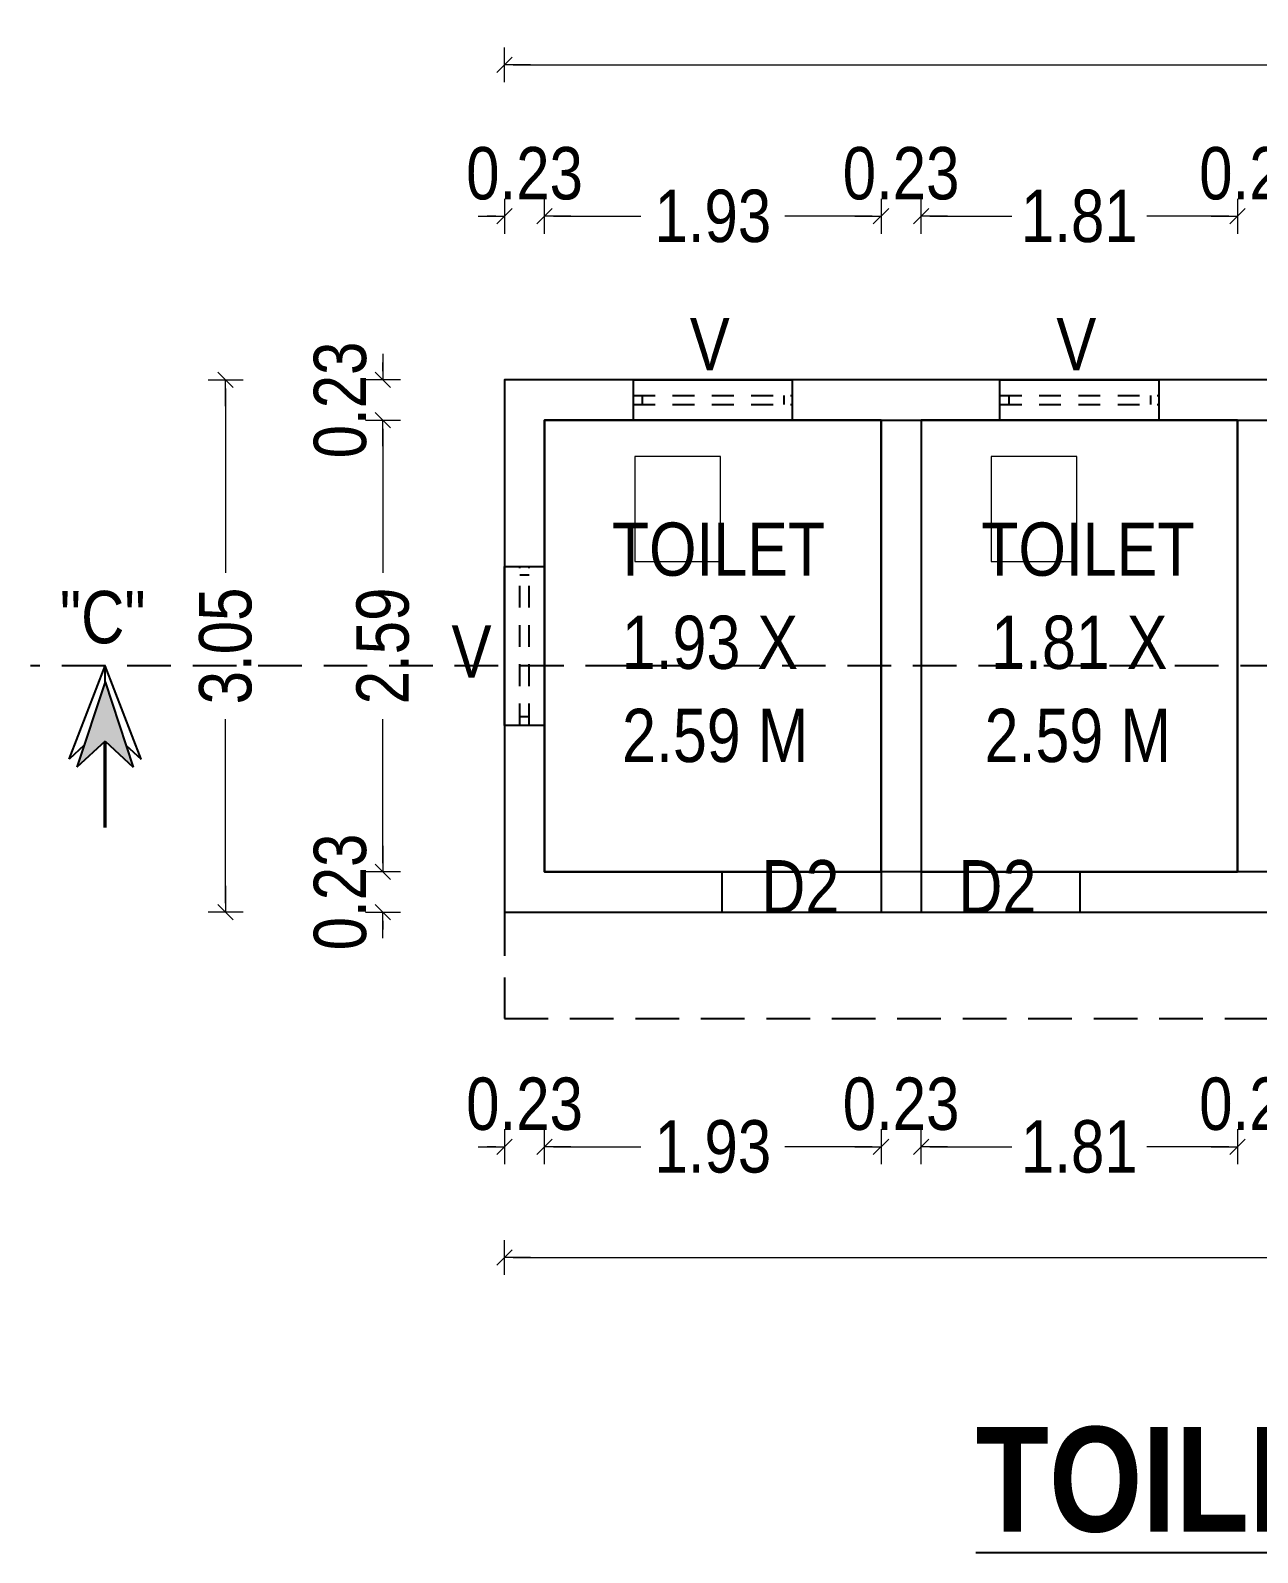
# Model space of a CAD drawing. Header units: metres. Extents: x 113452 to 113666, y -26183 to -26004.
# Drawn here: x 113586.15 to 113593.18, y -26040.42 to -26031.7 of the extents above; entities that cross this region are included whole.
import ezdxf
from ezdxf.enums import TextEntityAlignment as Align

# ---------------------------------------------------------------- set-up
doc = ezdxf.new("R2010")
doc.units = ezdxf.units.M
doc.header["$MEASUREMENT"] = 0
doc.header["$PDMODE"] = 35
doc.linetypes.add('DASHED2', pattern=[0.375, 0.25, -0.125])
for name, color, linetype, lineweight in [('03-DVW', 6, 'Continuous', 0), ('BLK_2_FLR_0_WASH', 243, 'Continuous', 5), ('Dimension', 3, 'Continuous', 13)]:
    doc.layers.add(name, color=color, linetype=linetype, lineweight=lineweight)
doc.layers.add('BLK_2_FLR_0_BLT_UP_AREA', color=26, linetype='Continuous', plot=False)
for name, color, linetype in [('BLK_2_FLR_0_CARPET_AREA', 25, 'Continuous'), ('BLK_2_FLR_0_WC_BATH', 223, 'Continuous'), ('Grid Line', 8, 'Continuous'), ('Window', 34, 'Continuous')]:
    doc.layers.add(name, color=color, linetype=linetype)
doc.styles.add('Arial', font='swissc.ttf')
doc.styles.add('IT', font='times.ttf', dxfattribs={"height": 12})
doc.styles.get("Standard").update_dxf_attribs({"font": 'swisscb.ttf'})
doc.dimstyles.new('FLOOR DIM BUILDING DIM', dxfattribs={"dimtxt": 0.3, "dimasz": 0.05, "dimexe": 0.075, "dimexo": 0.3, "dimgap": 0.09, "dimtad": 0, "dimzin": 3, "dimdsep": 46, "dimtxsty": 'Arial', "dimblk": 'JM1', "dimcen": -0.09, "dimse1": 1, "dimse2": 1, "dimclrd": 5, "dimclre": 250, "dimclrt": 3, "dimazin": 0, "dimtfac": 0.65, "dimtix": 1, "dimtofl": 0, "dimtmove": 0, "dimatfit": 2, "dimfxl": 0, "dimfrac": 1, "dimtolj": 1, "dimlwd": 18, "dimlwe": -1, "dimarcsym": 0})

# ---------------------------------------------------------------- blocks, each defined once
blk = doc.blocks.new('0900')
at = {"layer": 'Window', "color": 1, "linetype": 'ByBlock'}
for p, q in [((114426.1372, -26049.7808), (114426.1372, -26048.8708)), ((114426.1372, -26048.8708), (114426.3672, -26048.8708)), ((114426.3672, -26048.8708), (114426.3672, -26049.7808)), ((114426.2261, -26048.9182), (114426.2783, -26048.9182)), ((114426.2261, -26049.73), (114426.2783, -26049.73)), ((114426.3672, -26049.7808), (114426.1372, -26049.7808))]:
    blk.add_line(p, q, dxfattribs=at)
at = {"layer": 'Window', "linetype": 'DASHED2', "ltscale": 0.5}
for p, q in [((114426.2261, -26049.7808), (114426.2261, -26048.8708)), ((114426.2783, -26049.7808), (114426.2783, -26048.8708))]:
    blk.add_line(p, q, dxfattribs=at)
blk = doc.blocks.new('SECTION CUT POINTER')
h = blk.add_hatch(color=256)
h.dxf.hatch_style = 1
h.paths.add_polyline_path([(0, 0.55), (-0.261, -0.24), (0, 0), (0.261, -0.24)])
at = {"linetype": 'Continuous', "ltscale": 250}
for p, q in [((-0.334, -0.167), (0, 0.7)), ((0.334, -0.167), (0, 0.7)), ((0, 0.55), (-0.261, -0.24)), ((0, 0.55), (0.261, -0.24)), ((0, 0), (-0.261, -0.24)), ((0, 0), (0.261, -0.24)), ((-0.193, -0.037), (-0.334, -0.167)), ((-0.146, -0.134), (-0.13, -0.119)), ((0.193, -0.037), (0.334, -0.167))]:
    blk.add_line(p, q, dxfattribs=at)
blk.add_line((0, 0.55), (0, 0.7))
at = {"const_width": 0.03}
blk.add_lwpolyline([(0, 0), (0, -0.8)], dxfattribs=at)
blk = doc.blocks.new('JM1')
at = {"color": 2}
for p, q in [((0, 2), (0, -2)), ((-3, 0), (0, 0)), ((-0.88, -0.88), (0.88, 0.88))]:
    blk.add_line(p, q, dxfattribs=at)
blk = doc.blocks.new('*D170')
at = {"layer": 'Defpoints', "color": 0, "ltscale": 0.3}
for p in [(113588.1675, -26036.5175), (113589.0935, -26036.5175), (113588.8635, -26036.7475)]:
    blk.add_point(p, dxfattribs=at)
at = {"layer": 'Dimension', "color": 5, "lineweight": 18, "ltscale": 0.3}
for p, q in [((113588.1675, -26036.4675), (113588.1675, -26036.4175)), ((113588.1675, -26036.7975), (113588.1675, -26036.8475))]:
    blk.add_line(p, q, dxfattribs=at)
at = {"layer": 'Dimension', "color": 5, "lineweight": 18, "ltscale": 0.3, "xscale": 0.05, "yscale": 0.05, "zscale": 0.05}
for p, rotation in [((113588.1675, -26036.5175), 270), ((113588.1675, -26036.7475), 90)]:
    blk.add_blockref('JM1', p, dxfattribs=dict(at, rotation=rotation))
at = {"layer": 'Dimension', "color": 3, "ltscale": 0.3, "insert": (113587.9233, -26036.6325), "char_height": 0.3, "attachment_point": 5, "rotation": 90, "style": 'Arial'}
blk.add_mtext('\\A1;0.23', dxfattribs=at)
blk = doc.blocks.new('*D171')
at = {"layer": 'Defpoints', "color": 0, "ltscale": 0.3}
for p in [(113588.1675, -26033.9295), (113589.0935, -26033.9295), (113589.0935, -26036.5175)]:
    blk.add_point(p, dxfattribs=at)
at = {"layer": 'Dimension', "color": 5, "lineweight": 18, "ltscale": 0.3}
for p, q in [((113588.1675, -26033.9795), (113588.1675, -26034.8045)), ((113588.1675, -26036.4675), (113588.1675, -26035.6426))]:
    blk.add_line(p, q, dxfattribs=at)
at = {"layer": 'Dimension', "color": 5, "lineweight": 18, "ltscale": 0.3, "xscale": 0.05, "yscale": 0.05, "zscale": 0.05}
for p, rotation in [((113588.1675, -26033.9295), 90), ((113588.1675, -26036.5175), 270)]:
    blk.add_blockref('JM1', p, dxfattribs=dict(at, rotation=rotation))
at = {"layer": 'Dimension', "color": 3, "ltscale": 0.3, "insert": (113588.1675, -26035.2235), "char_height": 0.3, "attachment_point": 5, "rotation": 90, "style": 'Arial'}
blk.add_mtext('\\A1;2.59', dxfattribs=at)
blk = doc.blocks.new('*D172')
at = {"layer": 'Defpoints', "color": 0, "ltscale": 0.3}
for p in [(113588.1675, -26033.6995), (113588.8635, -26033.6995), (113589.0935, -26033.9295)]:
    blk.add_point(p, dxfattribs=at)
at = {"layer": 'Dimension', "color": 5, "lineweight": 18, "ltscale": 0.3}
for p, q in [((113588.1675, -26033.6495), (113588.1675, -26033.5995)), ((113588.1675, -26033.9795), (113588.1675, -26034.0295))]:
    blk.add_line(p, q, dxfattribs=at)
at = {"layer": 'Dimension', "color": 5, "lineweight": 18, "ltscale": 0.3, "xscale": 0.05, "yscale": 0.05, "zscale": 0.05}
for p, rotation in [((113588.1675, -26033.6995), 270), ((113588.1675, -26033.9295), 90)]:
    blk.add_blockref('JM1', p, dxfattribs=dict(at, rotation=rotation))
at = {"layer": 'Dimension', "color": 3, "ltscale": 0.3, "insert": (113587.9233, -26033.8145), "char_height": 0.3, "attachment_point": 5, "rotation": 90, "style": 'Arial'}
blk.add_mtext('\\A1;0.23', dxfattribs=at)
blk = doc.blocks.new('*D173')
at = {"layer": 'Defpoints', "color": 0, "ltscale": 0.3}
for p in [(113588.8635, -26033.6995), (113587.2664, -26036.7475), (113588.8635, -26036.7475)]:
    blk.add_point(p, dxfattribs=at)
at = {"layer": 'Dimension', "color": 5, "lineweight": 18, "ltscale": 0.3}
for p, q in [((113587.2664, -26033.7495), (113587.2664, -26034.8042)), ((113587.2664, -26036.6975), (113587.2664, -26035.6429))]:
    blk.add_line(p, q, dxfattribs=at)
at = {"layer": 'Dimension', "color": 5, "lineweight": 18, "ltscale": 0.3, "xscale": 0.05, "yscale": 0.05, "zscale": 0.05}
for p, rotation in [((113587.2664, -26033.6995), 90), ((113587.2664, -26036.7475), 270)]:
    blk.add_blockref('JM1', p, dxfattribs=dict(at, rotation=rotation))
at = {"layer": 'Dimension', "color": 3, "ltscale": 0.3, "insert": (113587.2664, -26035.2235), "char_height": 0.3, "attachment_point": 5, "rotation": 90, "style": 'Arial'}
blk.add_mtext('\\A1;3.05', dxfattribs=at)
blk = doc.blocks.new('*D94')
at = {"layer": 'Defpoints', "color": 0, "ltscale": 0.3}
for p in [(113589.0935, -26032.7621), (113588.8635, -26033.6995), (113589.0935, -26033.9295)]:
    blk.add_point(p, dxfattribs=at)
at = {"layer": 'Dimension', "color": 5, "lineweight": 18, "ltscale": 0.3}
for p, q in [((113588.8135, -26032.7621), (113588.7635, -26032.7621)), ((113589.1435, -26032.7621), (113589.1935, -26032.7621))]:
    blk.add_line(p, q, dxfattribs=at)
at = {"layer": 'Dimension', "color": 5, "lineweight": 18, "ltscale": 0.3, "xscale": 0.05, "yscale": 0.05, "zscale": 0.05}
blk.add_blockref('JM1', (113588.8635, -26032.7621), dxfattribs=at)
at = {"layer": 'Dimension', "color": 5, "lineweight": 18, "ltscale": 0.3, "xscale": 0.05, "yscale": 0.05, "zscale": 0.05, "rotation": 180}
blk.add_blockref('JM1', (113589.0935, -26032.7621), dxfattribs=at)
at = {"layer": 'Dimension', "color": 3, "ltscale": 0.3, "insert": (113588.9785, -26032.5179), "char_height": 0.3, "attachment_point": 5, "style": 'Arial'}
blk.add_mtext('\\A1;0.23', dxfattribs=at)
blk = doc.blocks.new('*D174')
at = {"layer": 'Defpoints', "color": 0, "ltscale": 0.3}
for p in [(113591.0201, -26032.7621), (113589.0935, -26033.9295), (113591.0201, -26033.9295)]:
    blk.add_point(p, dxfattribs=at)
at = {"layer": 'Dimension', "color": 5, "lineweight": 18, "ltscale": 0.3}
for p, q in [((113589.1435, -26032.7621), (113589.6436, -26032.7621)), ((113590.9701, -26032.7621), (113590.47, -26032.7621))]:
    blk.add_line(p, q, dxfattribs=at)
at = {"layer": 'Dimension', "color": 5, "lineweight": 18, "ltscale": 0.3, "xscale": 0.05, "yscale": 0.05, "zscale": 0.05, "rotation": 180}
blk.add_blockref('JM1', (113589.0935, -26032.7621), dxfattribs=at)
at = {"layer": 'Dimension', "color": 5, "lineweight": 18, "ltscale": 0.3, "xscale": 0.05, "yscale": 0.05, "zscale": 0.05}
blk.add_blockref('JM1', (113591.0201, -26032.7621), dxfattribs=at)
at = {"layer": 'Dimension', "color": 3, "ltscale": 0.3, "insert": (113590.0568, -26032.7621), "char_height": 0.3, "attachment_point": 5, "style": 'Arial'}
blk.add_mtext('\\A1;1.93', dxfattribs=at)
blk = doc.blocks.new('*D175')
at = {"layer": 'Defpoints', "color": 0, "ltscale": 0.3}
for p in [(113591.2501, -26032.7621), (113591.0201, -26033.9295), (113591.2501, -26033.9295)]:
    blk.add_point(p, dxfattribs=at)
at = {"layer": 'Dimension', "color": 5, "lineweight": 18, "ltscale": 0.3}
for p, q in [((113590.9701, -26032.7621), (113590.9201, -26032.7621)), ((113591.3001, -26032.7621), (113591.3501, -26032.7621))]:
    blk.add_line(p, q, dxfattribs=at)
at = {"layer": 'Dimension', "color": 5, "lineweight": 18, "ltscale": 0.3, "xscale": 0.05, "yscale": 0.05, "zscale": 0.05}
blk.add_blockref('JM1', (113591.0201, -26032.7621), dxfattribs=at)
at = {"layer": 'Dimension', "color": 5, "lineweight": 18, "ltscale": 0.3, "xscale": 0.05, "yscale": 0.05, "zscale": 0.05, "rotation": 180}
blk.add_blockref('JM1', (113591.2501, -26032.7621), dxfattribs=at)
at = {"layer": 'Dimension', "color": 3, "ltscale": 0.3, "insert": (113591.1351, -26032.5179), "char_height": 0.3, "attachment_point": 5, "style": 'Arial'}
blk.add_mtext('\\A1;0.23', dxfattribs=at)
blk = doc.blocks.new('*D176')
at = {"layer": 'Defpoints', "color": 0, "ltscale": 0.3}
for p in [(113593.0617, -26032.7621), (113591.2501, -26033.9295), (113593.0617, -26033.9295)]:
    blk.add_point(p, dxfattribs=at)
at = {"layer": 'Dimension', "color": 5, "lineweight": 18, "ltscale": 0.3}
for p, q in [((113591.3001, -26032.7621), (113591.7693, -26032.7621)), ((113593.0117, -26032.7621), (113592.5425, -26032.7621))]:
    blk.add_line(p, q, dxfattribs=at)
at = {"layer": 'Dimension', "color": 5, "lineweight": 18, "ltscale": 0.3, "xscale": 0.05, "yscale": 0.05, "zscale": 0.05, "rotation": 180}
blk.add_blockref('JM1', (113591.2501, -26032.7621), dxfattribs=at)
at = {"layer": 'Dimension', "color": 5, "lineweight": 18, "ltscale": 0.3, "xscale": 0.05, "yscale": 0.05, "zscale": 0.05}
blk.add_blockref('JM1', (113593.0617, -26032.7621), dxfattribs=at)
at = {"layer": 'Dimension', "color": 3, "ltscale": 0.3, "insert": (113592.1559, -26032.7621), "char_height": 0.3, "attachment_point": 5, "style": 'Arial'}
blk.add_mtext('\\A1;1.81', dxfattribs=at)
blk = doc.blocks.new('*D177')
at = {"layer": 'Defpoints', "color": 0, "ltscale": 0.3}
for p in [(113593.2917, -26032.7621), (113593.0617, -26033.9295), (113593.2917, -26033.9295)]:
    blk.add_point(p, dxfattribs=at)
at = {"layer": 'Dimension', "color": 5, "lineweight": 18, "ltscale": 0.3}
for p, q in [((113593.0117, -26032.7621), (113592.9617, -26032.7621)), ((113593.3417, -26032.7621), (113593.3917, -26032.7621))]:
    blk.add_line(p, q, dxfattribs=at)
at = {"layer": 'Dimension', "color": 5, "lineweight": 18, "ltscale": 0.3, "xscale": 0.05, "yscale": 0.05, "zscale": 0.05}
blk.add_blockref('JM1', (113593.0617, -26032.7621), dxfattribs=at)
at = {"layer": 'Dimension', "color": 5, "lineweight": 18, "ltscale": 0.3, "xscale": 0.05, "yscale": 0.05, "zscale": 0.05, "rotation": 180}
blk.add_blockref('JM1', (113593.2917, -26032.7621), dxfattribs=at)
at = {"layer": 'Dimension', "color": 3, "ltscale": 0.3, "insert": (113593.1767, -26032.5179), "char_height": 0.3, "attachment_point": 5, "style": 'Arial'}
blk.add_mtext('\\A1;0.23', dxfattribs=at)
blk = doc.blocks.new('*D184')
at = {"layer": 'Defpoints', "color": 0, "ltscale": 0.3}
for p in [(113588.8635, -26031.8949), (113588.8635, -26033.6995), (113599.5315, -26033.6995)]:
    blk.add_point(p, dxfattribs=at)
at = {"layer": 'Dimension', "color": 5, "lineweight": 18, "ltscale": 0.3}
for p, q in [((113588.9135, -26031.8949), (113593.6842, -26031.8949)), ((113599.4815, -26031.8949), (113594.7108, -26031.8949))]:
    blk.add_line(p, q, dxfattribs=at)
at = {"layer": 'Dimension', "color": 5, "lineweight": 18, "ltscale": 0.3, "xscale": 0.05, "yscale": 0.05, "zscale": 0.05, "rotation": 180}
blk.add_blockref('JM1', (113588.8635, -26031.8949), dxfattribs=at)
at = {"layer": 'Dimension', "color": 5, "lineweight": 18, "ltscale": 0.3, "xscale": 0.05, "yscale": 0.05, "zscale": 0.05}
blk.add_blockref('JM1', (113599.5315, -26031.8949), dxfattribs=at)
at = {"layer": 'Dimension', "color": 3, "ltscale": 0.3, "insert": (113594.1975, -26031.8949), "char_height": 0.3, "attachment_point": 5, "style": 'Arial'}
blk.add_mtext('\\A1;10.67', dxfattribs=at)
blk = doc.blocks.new('*D99')
at = {"layer": 'Defpoints', "color": 0, "ltscale": 0.3}
for p in [(113589.0935, -26036.5175), (113588.8635, -26036.7475), (113589.0935, -26038.0918)]:
    blk.add_point(p, dxfattribs=at)
at = {"layer": 'Dimension', "color": 5, "lineweight": 18, "ltscale": 0.3}
for p, q in [((113588.8135, -26038.0918), (113588.7635, -26038.0918)), ((113589.1435, -26038.0918), (113589.1935, -26038.0918))]:
    blk.add_line(p, q, dxfattribs=at)
at = {"layer": 'Dimension', "color": 5, "lineweight": 18, "ltscale": 0.3, "xscale": 0.05, "yscale": 0.05, "zscale": 0.05}
blk.add_blockref('JM1', (113588.8635, -26038.0918), dxfattribs=at)
at = {"layer": 'Dimension', "color": 5, "lineweight": 18, "ltscale": 0.3, "xscale": 0.05, "yscale": 0.05, "zscale": 0.05, "rotation": 180}
blk.add_blockref('JM1', (113589.0935, -26038.0918), dxfattribs=at)
at = {"layer": 'Dimension', "color": 3, "ltscale": 0.3, "insert": (113588.9785, -26037.8476), "char_height": 0.3, "attachment_point": 5, "style": 'Arial'}
blk.add_mtext('\\A1;0.23', dxfattribs=at)
blk = doc.blocks.new('*D185')
at = {"layer": 'Defpoints', "color": 0, "ltscale": 0.3}
for p in [(113589.0935, -26036.5175), (113591.0201, -26036.7475), (113591.0201, -26038.0918)]:
    blk.add_point(p, dxfattribs=at)
at = {"layer": 'Dimension', "color": 5, "lineweight": 18, "ltscale": 0.3}
for p, q in [((113589.1435, -26038.0918), (113589.6436, -26038.0918)), ((113590.9701, -26038.0918), (113590.47, -26038.0918))]:
    blk.add_line(p, q, dxfattribs=at)
at = {"layer": 'Dimension', "color": 5, "lineweight": 18, "ltscale": 0.3, "xscale": 0.05, "yscale": 0.05, "zscale": 0.05, "rotation": 180}
blk.add_blockref('JM1', (113589.0935, -26038.0918), dxfattribs=at)
at = {"layer": 'Dimension', "color": 5, "lineweight": 18, "ltscale": 0.3, "xscale": 0.05, "yscale": 0.05, "zscale": 0.05}
blk.add_blockref('JM1', (113591.0201, -26038.0918), dxfattribs=at)
at = {"layer": 'Dimension', "color": 3, "ltscale": 0.3, "insert": (113590.0568, -26038.0918), "char_height": 0.3, "attachment_point": 5, "style": 'Arial'}
blk.add_mtext('\\A1;1.93', dxfattribs=at)
blk = doc.blocks.new('*D186')
at = {"layer": 'Defpoints', "color": 0, "ltscale": 0.3}
for p in [(113591.0201, -26036.7475), (113591.2501, -26036.7475), (113591.2501, -26038.0918)]:
    blk.add_point(p, dxfattribs=at)
at = {"layer": 'Dimension', "color": 5, "lineweight": 18, "ltscale": 0.3}
for p, q in [((113590.9701, -26038.0918), (113590.9201, -26038.0918)), ((113591.3001, -26038.0918), (113591.3501, -26038.0918))]:
    blk.add_line(p, q, dxfattribs=at)
at = {"layer": 'Dimension', "color": 5, "lineweight": 18, "ltscale": 0.3, "xscale": 0.05, "yscale": 0.05, "zscale": 0.05}
blk.add_blockref('JM1', (113591.0201, -26038.0918), dxfattribs=at)
at = {"layer": 'Dimension', "color": 5, "lineweight": 18, "ltscale": 0.3, "xscale": 0.05, "yscale": 0.05, "zscale": 0.05, "rotation": 180}
blk.add_blockref('JM1', (113591.2501, -26038.0918), dxfattribs=at)
at = {"layer": 'Dimension', "color": 3, "ltscale": 0.3, "insert": (113591.1351, -26037.8476), "char_height": 0.3, "attachment_point": 5, "style": 'Arial'}
blk.add_mtext('\\A1;0.23', dxfattribs=at)
blk = doc.blocks.new('*D187')
at = {"layer": 'Defpoints', "color": 0, "ltscale": 0.3}
for p in [(113593.0617, -26036.5175), (113591.2501, -26036.7475), (113593.0617, -26038.0918)]:
    blk.add_point(p, dxfattribs=at)
at = {"layer": 'Dimension', "color": 5, "lineweight": 18, "ltscale": 0.3}
for p, q in [((113591.3001, -26038.0918), (113591.7693, -26038.0918)), ((113593.0117, -26038.0918), (113592.5425, -26038.0918))]:
    blk.add_line(p, q, dxfattribs=at)
at = {"layer": 'Dimension', "color": 5, "lineweight": 18, "ltscale": 0.3, "xscale": 0.05, "yscale": 0.05, "zscale": 0.05, "rotation": 180}
blk.add_blockref('JM1', (113591.2501, -26038.0918), dxfattribs=at)
at = {"layer": 'Dimension', "color": 5, "lineweight": 18, "ltscale": 0.3, "xscale": 0.05, "yscale": 0.05, "zscale": 0.05}
blk.add_blockref('JM1', (113593.0617, -26038.0918), dxfattribs=at)
at = {"layer": 'Dimension', "color": 3, "ltscale": 0.3, "insert": (113592.1559, -26038.0918), "char_height": 0.3, "attachment_point": 5, "style": 'Arial'}
blk.add_mtext('\\A1;1.81', dxfattribs=at)
blk = doc.blocks.new('*D188')
at = {"layer": 'Defpoints', "color": 0, "ltscale": 0.3}
for p in [(113593.0617, -26036.5175), (113593.2917, -26036.5175), (113593.2917, -26038.0918)]:
    blk.add_point(p, dxfattribs=at)
at = {"layer": 'Dimension', "color": 5, "lineweight": 18, "ltscale": 0.3}
for p, q in [((113593.0117, -26038.0918), (113592.9617, -26038.0918)), ((113593.3417, -26038.0918), (113593.3917, -26038.0918))]:
    blk.add_line(p, q, dxfattribs=at)
at = {"layer": 'Dimension', "color": 5, "lineweight": 18, "ltscale": 0.3, "xscale": 0.05, "yscale": 0.05, "zscale": 0.05}
blk.add_blockref('JM1', (113593.0617, -26038.0918), dxfattribs=at)
at = {"layer": 'Dimension', "color": 5, "lineweight": 18, "ltscale": 0.3, "xscale": 0.05, "yscale": 0.05, "zscale": 0.05, "rotation": 180}
blk.add_blockref('JM1', (113593.2917, -26038.0918), dxfattribs=at)
at = {"layer": 'Dimension', "color": 3, "ltscale": 0.3, "insert": (113593.1767, -26037.8476), "char_height": 0.3, "attachment_point": 5, "style": 'Arial'}
blk.add_mtext('\\A1;0.23', dxfattribs=at)
blk = doc.blocks.new('*D103')
at = {"layer": 'Defpoints', "color": 0, "ltscale": 0.3}
for p in [(113588.8635, -26036.7475), (113599.5315, -26036.7475), (113588.8635, -26038.7261)]:
    blk.add_point(p, dxfattribs=at)
at = {"layer": 'Dimension', "color": 5, "lineweight": 18, "ltscale": 0.3}
for p, q in [((113588.9135, -26038.7261), (113593.6842, -26038.7261)), ((113599.4815, -26038.7261), (113594.7108, -26038.7261))]:
    blk.add_line(p, q, dxfattribs=at)
at = {"layer": 'Dimension', "color": 5, "lineweight": 18, "ltscale": 0.3, "xscale": 0.05, "yscale": 0.05, "zscale": 0.05, "rotation": 180}
blk.add_blockref('JM1', (113588.8635, -26038.7261), dxfattribs=at)
at = {"layer": 'Dimension', "color": 5, "lineweight": 18, "ltscale": 0.3, "xscale": 0.05, "yscale": 0.05, "zscale": 0.05}
blk.add_blockref('JM1', (113599.5315, -26038.7261), dxfattribs=at)
at = {"layer": 'Dimension', "color": 3, "ltscale": 0.3, "insert": (113594.1975, -26038.7261), "char_height": 0.3, "attachment_point": 5, "style": 'Arial'}
blk.add_mtext('\\A1;10.67', dxfattribs=at)

msp = doc.modelspace()

# ---------------------------------------------------------------- linework, layer by layer
for p, q in [((113599.53151, -26033.69953), (113588.86351, -26033.69953)), ((113588.86351, -26033.69953), (113588.86351, -26036.74753)), ((113591.02011, -26033.92953), (113589.09351, -26033.92953)), ((113589.09351, -26033.92953), (113589.09351, -26036.51753)), ((113591.02011, -26033.92953), (113591.02011, -26036.74753)), ((113593.06171, -26033.92953), (113591.25011, -26033.92953)), ((113591.25011, -26033.92953), (113591.25011, -26036.74753)), ((113593.06171, -26033.92953), (113593.06171, -26036.51753)), ((113589.09351, -26036.51753), (113590.11011, -26036.51753)), ((113590.11011, -26036.74753), (113590.11011, -26036.51753)), ((113592.16011, -26036.51753), (113593.06171, -26036.51753)), ((113592.16011, -26036.74753), (113592.16011, -26036.51753)), ((113588.86351, -26036.74753), (113590.11011, -26036.74753)), ((113591.02011, -26036.74753), (113591.25011, -26036.74753)), ((113592.16011, -26036.74753), (113594.19331, -26036.74753))]:
    msp.add_line(p, q)
at = {"layer": 'BLK_2_FLR_0_BLT_UP_AREA', "color": 59, "linetype": 'Continuous'}
msp.add_lwpolyline([(113599.53151, -26036.74753), (113599.53151, -26033.69953), (113588.86351, -26033.69953), (113588.86351, -26036.74753)], close=True, dxfattribs=at)
at = {"layer": 'BLK_2_FLR_0_CARPET_AREA', "ltscale": 0.3}
msp.add_lwpolyline([(113589.09351, -26033.92953), (113599.30151, -26033.92953), (113599.30151, -26036.51753), (113589.09351, -26036.51753)], close=True, dxfattribs=at)
at = {"layer": 'BLK_2_FLR_0_WASH', "color": 55, "elevation": 0}
for points in [[(113589.61022, -26034.1392), (113589.61022, -26034.7392), (113590.1002, -26034.7392), (113590.1002, -26034.1392)], [(113591.65182, -26034.1392), (113591.65182, -26034.7392), (113592.1418, -26034.7392), (113592.1418, -26034.1392)]]:
    msp.add_lwpolyline(points, close=True, dxfattribs=at)
at = {"layer": 'BLK_2_FLR_0_WC_BATH', "color": 223}
for points in [[(113589.09351, -26036.51753), (113591.02011, -26036.51753), (113591.02011, -26033.92953), (113589.09351, -26033.92953)], [(113591.25011, -26036.51753), (113593.06171, -26036.51753), (113593.06171, -26033.92953), (113591.25011, -26033.92953)]]:
    msp.add_lwpolyline(points, close=True, dxfattribs=at)
at = {"layer": 'Grid Line', "linetype": 'DASHED2'}
for p, q in [((113601.95308, -26035.33674), (113586.14865, -26035.33674)), ((113588.86351, -26036.74753), (113588.86351, -26037.35753)), ((113588.86351, -26037.35753), (113599.53151, -26037.35753))]:
    msp.add_line(p, q, dxfattribs=at)

# ---------------------------------------------------------------- block references
at = {"xscale": -0.6180100651721203, "yscale": 0.6180100651721203, "zscale": 0.6180100651721203}
msp.add_blockref('SECTION CUT POINTER', (113586.57607, -26035.76935), dxfattribs=at)
at = {"layer": '03-DVW', "rotation": 269.9999999999999}
for p in [(139639.38259, 88392.43767), (139641.48169, 88392.43767)]:
    msp.add_blockref('0900', p, dxfattribs=at)
at = {"layer": '03-DVW'}
msp.add_blockref('0900', (-837.27369, 14.10225), dxfattribs=at)

# ---------------------------------------------------------------- texts
at = {"style": 'Arial'}
msp.add_text('"C"', height=0.3, dxfattribs=at).set_placement((113586.56268, -26035.05821), align=Align.MIDDLE_CENTER)
at = {"char_height": 0.3, "width": 0.8163303, "attachment_point": 3, "style": 'Arial'}
for insert in [(113590.15413, -26033.34429), (113592.25323, -26033.34429), (113588.78937, -26035.10581)]:
    msp.add_mtext('{\\fSwis721 Cn BT|b0|i0|c0|p34;V}', dxfattribs=dict(at, insert=insert))
at = {"ltscale": 0.3, "char_height": 0.3048, "width": 2.2862769, "attachment_point": 1, "line_spacing_factor": 1.05, "style": 'IT'}
for s, insert in [('{\\fSwis721 Cn BT|b0|i0|c0|p34;\\W5.87098; \\W1;TOILET\\P{\\W6.458234; }1.93 X\\P{\\W5.477842; } 2.59 M}', (113588.90827, -26034.51657)), ('{\\fSwis721 Cn BT|b0|i0|c0|p34;\\W5.87098; \\W1;TOILET\\P{\\W6.458234; }1.81 X \\P{\\W6.07392; }2.59 M}', (113591.02388, -26034.51658))]:
    msp.add_mtext(s, dxfattribs=dict(at, insert=insert))
at = {"linetype": 'Continuous', "char_height": 0.3048, "width": 0.8163303, "attachment_point": 3, "style": 'IT'}
for insert in [(113590.78099, -26036.4501), (113591.90975, -26036.4501)]:
    msp.add_mtext('{\\fSwis721 Cn BT|b0|i0|c0|p34;D2}', dxfattribs=dict(at, insert=insert))
at = {"insert": (113594.10132, -26040.00047), "char_height": 0.6, "attachment_point": 5}
msp.add_mtext('{\\LTOILET BLOCK }', dxfattribs=at)

# ---------------------------------------------------------------- dimensions: what is measured, and where the dimension line sits
at = {"layer": 'Dimension', "color": 6, "ltscale": 0.3}
for base, p1, p2, override, picture, middle in [((113588.86351, -26031.89486), (113599.53151, -26033.69953), (113588.86351, -26033.69953), {"dimtxt": 0.3, "dimpost": '\\X', "dimtmove": 1}, '*D184', (113594.19751, -26031.89486)), ((113589.09351, -26032.7621), (113588.86351, -26033.69953), (113589.09351, -26033.92953), {"dimtxt": 0.3, "dimtad": 3, "dimpost": '\\X'}, '*D94', (113588.97851, -26032.51791)), ((113591.25011, -26032.7621), (113591.02011, -26033.92953), (113591.25011, -26033.92953), {"dimtxt": 0.3, "dimtad": 3, "dimpost": '\\X'}, '*D175', (113591.13511, -26032.51791)), ((113593.29171, -26032.7621), (113593.06171, -26033.92953), (113593.29171, -26033.92953), {"dimtxt": 0.3, "dimtad": 3, "dimpost": '\\X'}, '*D177', (113593.17671, -26032.51791)), ((113591.02011, -26032.7621), (113589.09351, -26033.92953), (113591.02011, -26033.92953), {"dimtxt": 0.3, "dimpost": '\\X', "dimtmove": 1}, '*D174', (113590.05681, -26032.7621)), ((113593.06171, -26032.7621), (113591.25011, -26033.92953), (113593.06171, -26033.92953), {"dimtxt": 0.3, "dimpost": '\\X', "dimtmove": 1}, '*D176', (113592.15591, -26032.7621)), ((113589.09351, -26038.09183), (113588.86351, -26036.74753), (113589.09351, -26036.51753), {"dimtxt": 0.3, "dimtad": 3, "dimpost": '\\X'}, '*D99', (113588.97851, -26037.84764)), ((113591.02011, -26038.09183), (113589.09351, -26036.51753), (113591.02011, -26036.74753), {"dimtxt": 0.3, "dimpost": '\\X', "dimtmove": 1}, '*D185', (113590.05681, -26038.09183)), ((113593.06171, -26038.09183), (113591.25011, -26036.74753), (113593.06171, -26036.51753), {"dimtxt": 0.3, "dimpost": '\\X', "dimtmove": 1}, '*D187', (113592.15591, -26038.09183)), ((113593.29171, -26038.09183), (113593.06171, -26036.51753), (113593.29171, -26036.51753), {"dimtxt": 0.3, "dimtad": 3, "dimpost": '\\X'}, '*D188', (113593.17671, -26037.84764)), ((113588.86351, -26038.72606), (113599.53151, -26036.74753), (113588.86351, -26036.74753), {"dimtxt": 0.3, "dimpost": '\\X', "dimtmove": 1}, '*D103', (113594.19751, -26038.72606)), ((113591.25011, -26038.09183), (113591.02011, -26036.74753), (113591.25011, -26036.74753), {"dimtxt": 0.3, "dimtad": 3, "dimpost": '\\X'}, '*D186', (113591.13511, -26037.84764))]:
    dim = msp.add_linear_dim(base=base, p1=p1, p2=p2, dimstyle='FLOOR DIM BUILDING DIM', override=override, dxfattribs=at)
    dim.commit()
    dim.dimension.update_dxf_attribs({"geometry": picture, "text_midpoint": middle})
for base, p1, p2, override, picture, middle in [((113588.16753, -26033.69953), (113589.09351, -26033.92953), (113588.86351, -26033.69953), {"dimtxt": 0.3, "dimtad": 3, "dimpost": '\\X'}, '*D172', (113587.92334, -26033.81453)), ((113587.26639, -26036.74753), (113588.86351, -26033.69953), (113588.86351, -26036.74753), {"dimtxt": 0.3, "dimpost": '\\X', "dimtmove": 1}, '*D173', (113587.26639, -26035.22353)), ((113588.16753, -26033.92953), (113589.09351, -26036.51753), (113589.09351, -26033.92953), {"dimtxt": 0.3, "dimpost": '\\X', "dimtmove": 1}, '*D171', (113588.16753, -26035.22353)), ((113588.16753, -26036.51753), (113588.86351, -26036.74753), (113589.09351, -26036.51753), {"dimtxt": 0.3, "dimtad": 3, "dimpost": '\\X'}, '*D170', (113587.92334, -26036.63253))]:
    dim = msp.add_linear_dim(base=base, p1=p1, p2=p2, angle=90, dimstyle='FLOOR DIM BUILDING DIM', override=override, dxfattribs=at)
    dim.commit()
    dim.dimension.update_dxf_attribs({"geometry": picture, "text_midpoint": middle})

doc.saveas('drawing.dxf')
